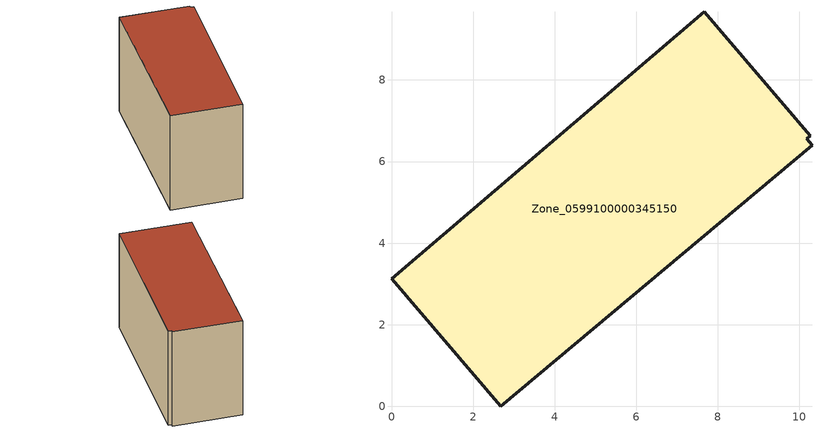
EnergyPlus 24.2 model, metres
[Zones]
Zone_0599100000345150
 floor ground (C_G): 10.27,6.63 10.18,6.55 10.31,6.4 2.68,0 0,3.13 7.66,9.67 z0
 wall outside (C_F): 10.27,6.63 7.66,9.67 0,3.13 2.68,0 10.31,6.4 10.18,6.55 10.27,6.63 z0:6.19
 roof outside (C_R): 10.18,6.55 10.27,6.63 7.66,9.67 0,3.13 2.68,0 10.31,6.4 z6.19
[BUILDING]
Pand.0599100000345150: North Axis=0; Terrain=City; Loads Convergence Tolerance Value=0.04; Temperature Convergence Tolerance Value=0.4; Solar Distribution=FullExterior; Maximum Number of Warmup Days=25; Minimum Number of Warmup Days=1
[Site:Location]
Rotterdam.The.Hague.AP_ZH_NLD Design_Conditions: Latitude=51.96; Longitude=4.45; Time Zone=1; Elevation=-4.5
[SITE:GROUNDTEMPERATURE:BUILDINGSURFACE]
18, 18, 18, 18, 18, 18, 18, 18, 18, 18, 18, 18
[MATERIAL] Thermal Absorptance=0.9; Solar Absorptance=0.7; Visible Absorptance=0.7
Name | Roughness | Thickness | Conductivity | Density | Specific Heat
G.TI.1992-2005 | MediumSmooth | 0.15 | 0.06 | 540 | 1210
F.TI.1992-2005 | Rough | 0.3 | 0.12 | 1920 | 840
R.TI.1992-2005 | MediumRough | 0.2 | 0.08 | 1500 | 1000
[CONSTRUCTION]
C_G: G.TI.1992-2005
C_F: F.TI.1992-2005
C_R: R.TI.1992-2005
[ZONE]
Zone_0599100000345150: Type=1; Multiplier=1; Ceiling Height=Autocalculate; Volume=Autocalculate; Floor Area=autocalculate; Part of Total Floor Area=Yes
[ZONEINFILTRATION:DESIGNFLOWRATE]
Infil_Zone_0599100000345150: Zone or ZoneList or Space or SpaceList=Zone_0599100000345150; Schedule=AlwaysOn; Design Flow Rate Calculation Method=Flow/Area; Flow Rate per Floor Area=0.0015; Constant Term Coefficient=1; Temperature Term Coefficient=0; Velocity Term Coefficient=0; Velocity Squared Term Coefficient=0
[HVACTEMPLATE:ZONE:IDEALLOADSAIRSYSTEM]
Zone_0599100000345150: Maximum Heating Supply Air Temperature=50; Minimum Cooling Supply Air Temperature=13; Maximum Heating Supply Air Humidity Ratio=0.0156; Minimum Cooling Supply Air Humidity Ratio=0.0077; Heating Limit=NoLimit; Cooling Limit=NoLimit; Dehumidification Control Type=ConstantSensibleHeatRatio; Cooling Sensible Heat Ratio=0.7; Dehumidification Setpoint=60; Humidification Control Type=None; Humidification Setpoint=30; Outdoor Air Method=None; Outdoor Air Flow Rate per Person=0.00944; Outdoor Air Flow Rate per Zone Floor Area=0; Outdoor Air Flow Rate per Zone=0; Demand Controlled Ventilation Type=None; Outdoor Air Economizer Type=NoEconomizer; Heat Recovery Type=None; Sensible Heat Recovery Effectiveness=0.7; Latent Heat Recovery Effectiveness=0.65
[ZONECONTROL:THERMOSTAT]
ThermostatControl_Zone_0599100000345150: Zone or ZoneList=Zone_0599100000345150; Control Type Schedule=DualSetpointControlType; Control 1=Thermostat_Zone_0599100000345150; Temperature Difference Between Cutout And Setpoint=0
[THERMOSTATSETPOINT:DUALSETPOINT]
Thermostat_Zone_0599100000345150: Heating Setpoint Temperature Schedule=HeatingSetpoint_Zone_0599100000345150; Cooling Setpoint Temperature Schedule=CoolingSetpoint_Zone_0599100000345150
[SCHEDULE:COMPACT]
HeatingSetpoint_Zone_0599100000345150: Through: 12/31, For: AllDays, Until: 24:00, 21
CoolingSetpoint_Zone_0599100000345150: Through: 12/31, For: AllDays, Until: 24:00, 24
DualSetpointControlType: Through: 12/31, For: AllDays, Until: 24:00, 4
AlwaysOn: Through: 12/31, For: AllDays, Until: 24:00, 1
